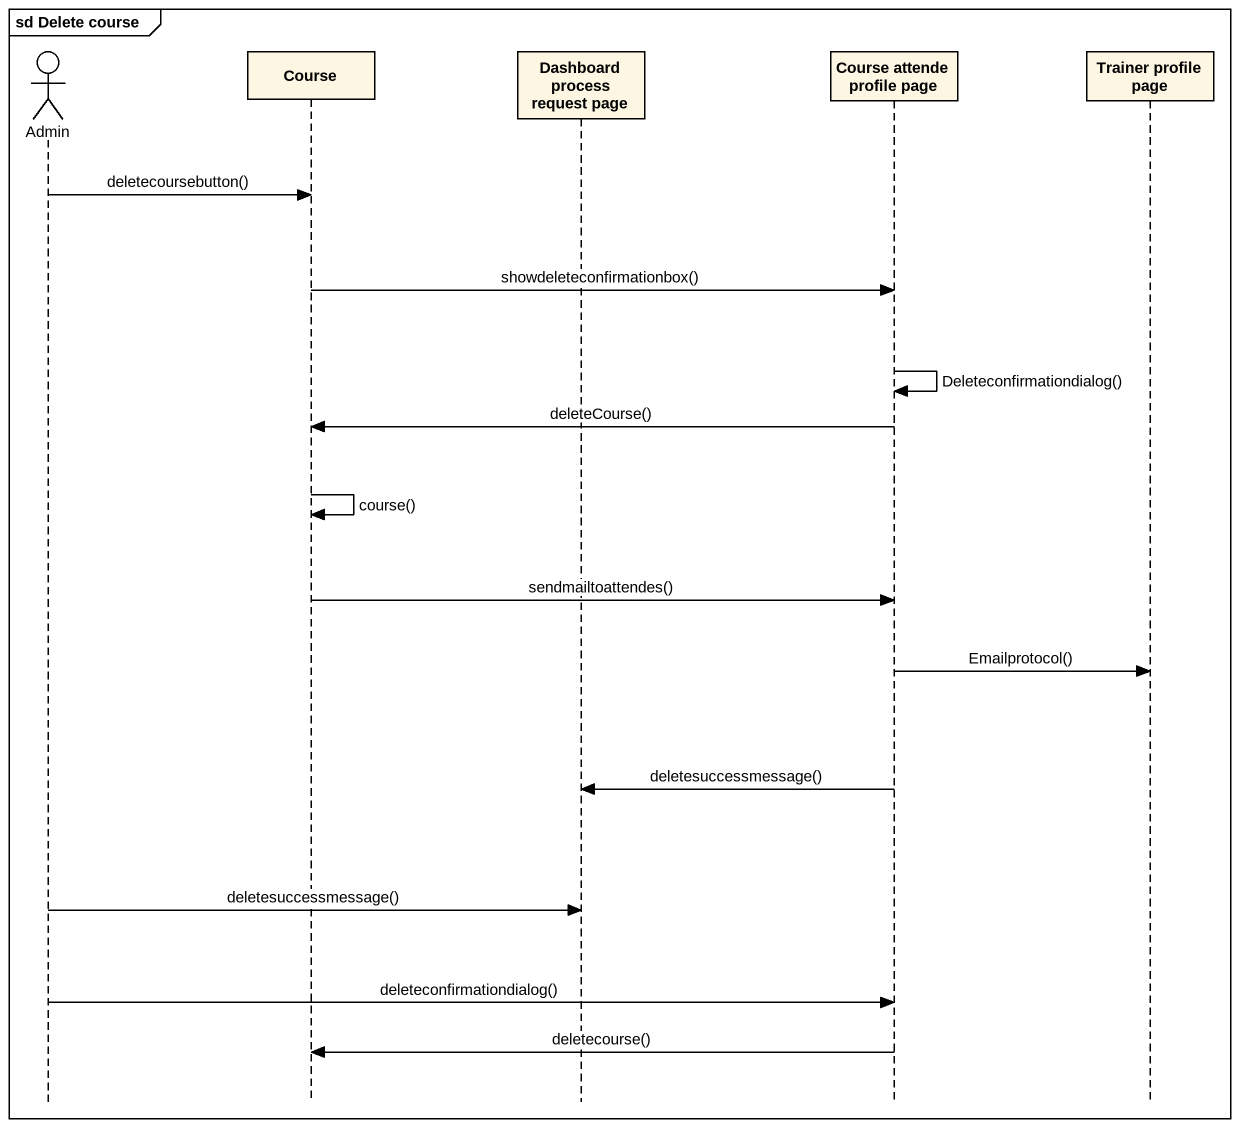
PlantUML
@startuml
mainframe sd Delete course
hide footbox
actor Admin
participant Course
participant "Dashboard process request page" as Dashboard_process_request
participant "Course attende profile page" as Course_attende_profile_page
participant "Trainer profile page" as Trainer_profile_page

Admin -> Course : deletecoursebutton()
Course -> Course_attende_profile_page : showdeleteconfirmationbox()
Course_attende_profile_page -> Course_attende_profile_page : Deleteconfirmationdialog()
Course_attende_profile_page -> Course : deleteCourse()
Course -> Course : course()
Course -> Course_attende_profile_page : sendmailtoattendes()
Course_attende_profile_page -> Trainer_profile_page : Emailprotocol()
Course_attende_profile_page -> Dashboard_process_request : deletesuccessmessage()
Admin -> Dashboard_process_request : deletesuccessmessage()
Admin -> Course_attende_profile_page : deleteconfirmationdialog()
Course_attende_profile_page -> Course : deletecourse()
@enduml
